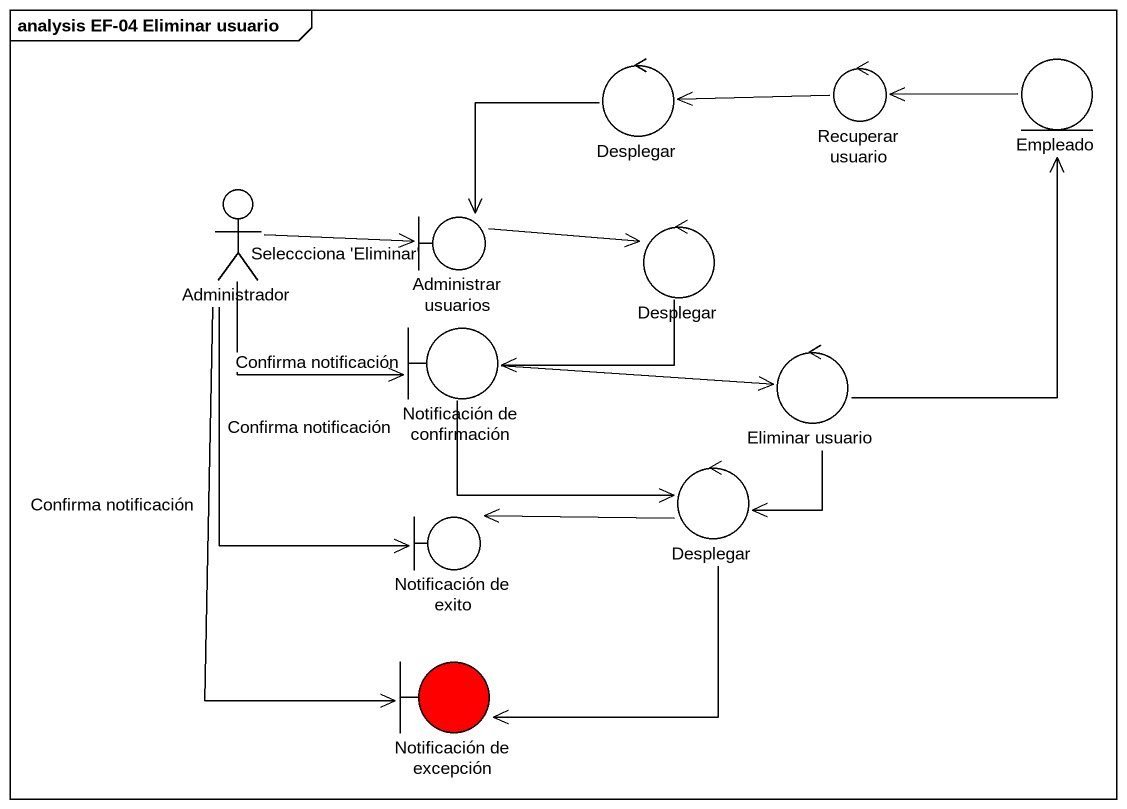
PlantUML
@startuml
mainframe analysis EF-04 Eliminar usuario
control Desplegar
control "Recuperar usuario" as Recuperar_usuario
entity Empleado
actor Administrador
boundary "Administrar usuarios" as Administrar_usuarios
control "Desplegar" as Desplegar_2
boundary "Notificación de confirmación" as Notificación_de_confirmación
control "Eliminar usuario" as Eliminar_usuario
boundary "Notificación de exito" as Notificación_de_exito
control "Desplegar" as Desplegar_3
boundary "Notificación de excepción" as Notificación_de_excepción #FF0000
Desplegar --> Administrar_usuarios
Recuperar_usuario -left-> Desplegar
Empleado -left-> Recuperar_usuario
Administrador -right-> Administrar_usuarios : Seleccciona 'Eliminar'
Administrador -right-> Notificación_de_confirmación : Confirma notificación
Administrador --> Notificación_de_exito : Confirma notificación
Administrador --> Notificación_de_excepción : Confirma notificación
Administrar_usuarios -right-> Desplegar_2
Desplegar_2 -left-> Notificación_de_confirmación
Notificación_de_confirmación -right-> Eliminar_usuario
Notificación_de_confirmación -right-> Desplegar_3
Eliminar_usuario -up-> Empleado
Eliminar_usuario --> Desplegar_3
Desplegar_3 -left-> Notificación_de_exito
Desplegar_3 --> Notificación_de_excepción
@enduml
